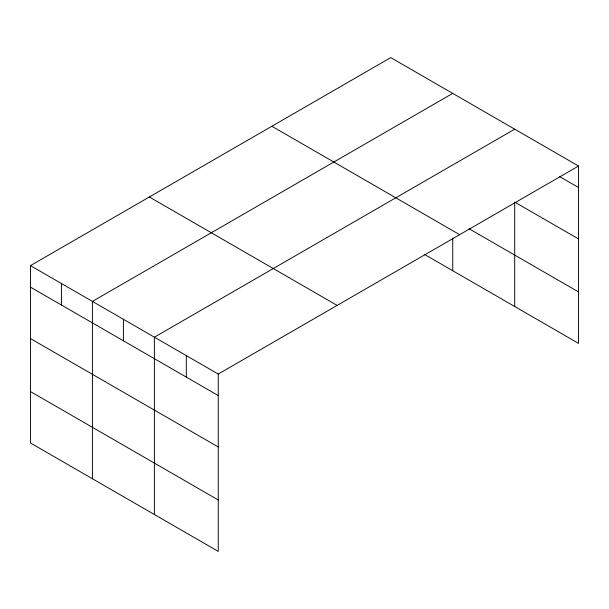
<?xml version="1.0" encoding="UTF-8"?>
<svg xmlns="http://www.w3.org/2000/svg" width="609" height="609" viewBox="0 0 609 609"><rect width="100%" height="100%" fill="white"/><g stroke="black" fill="none" stroke-linecap="round" stroke-linejoin="round"><path stroke-width="0.91" d="M578.55 166.029L390.757 57.611L30.45 265.631L30.45 442.971L218.243 551.389L218.243 374.048L578.55 166.029L578.55 343.369L424.191 254.25M452.731 93.39L92.423 301.409L92.423 478.75M514.704 129.169L154.389 337.188L154.389 514.529M559.724 176.656L578.55 187.526M578.55 238.949L514.704 202.089L514.704 306.51M469.037 228.718L578.55 291.939M271.858 126.253L459.65 234.678M149.35 196.981L337.142 305.406M30.45 265.631L218.243 374.048M30.45 287.128L218.243 395.546M30.45 338.551L218.243 446.976M30.45 391.541L218.243 499.966M452.731 237.997L452.731 270.731M186.316 355.618L186.316 377.116M123.406 319.299L123.406 340.796M61.433 283.52L61.433 305.018"/></g></svg>
